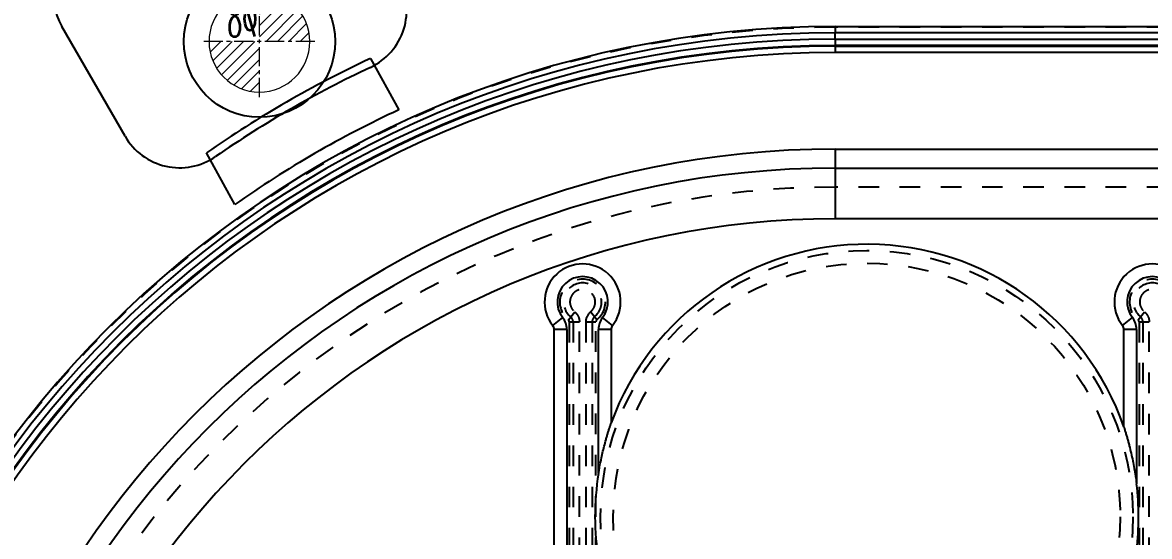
# Model space of a CAD drawing. Header units: millimetres. Extents: x -840 to 1682, y -9216 to -2117.
# Drawn here: x 237.3 to 326.7, y -4161.1 to -4120.4 of the extents above; entities that cross this region are included whole.
import ezdxf

# ---------------------------------------------------------------- set-up
doc = ezdxf.new("R2010")
doc.units = ezdxf.units.MM
doc.header["$LTSCALE"] = 16.335
doc.linetypes.add('CENTER', pattern=[0.6, 0.375, -0.075, 0.075, -0.075])
doc.linetypes.add('HIDDEN', pattern=[0.2, 0.1, -0.1])
doc.layers.get('0').update_dxf_attribs({"linetype": 'CONTINUOUS'})
doc.layers.add('DEFAULT_2', color=8, linetype='HIDDEN')
doc.layers.add('epin', color=13, linetype='CONTINUOUS', lineweight=9)
doc.styles.add('TXT05', font='txt.shx', dxfattribs={"width": 0.5, "bigfont": 'gbcbig.shx'})

# ---------------------------------------------------------------- blocks, each defined once
blk = doc.blocks.new('epin_ejp_8')
at = {"layer": 'epin'}
h = blk.add_hatch(dxfattribs=at)
h.set_pattern_fill('_ANSI31', color=123, scale=0.2, angle=90, style=0)
h.set_pattern_definition([(135, (790.4722, -3.5744), (-0.4490128, -0.4490128), [])])
h.paths.add_polyline_path([(0, 4, 0.414214), (-4, 0), (0, 0)])
h.paths.add_polyline_path([(4, 0), (0, 0), (0, -4, 0.414214)])
at = {"layer": 'epin', "color": 1, "linetype": 'CENTER', "ltscale": 0.248791}
for p, q in [((0, -4.4), (0, 4.4)), ((-4.4, 0), (4.4, 0))]:
    blk.add_line(p, q, dxfattribs=at)
at = {"layer": 'epin'}
blk.add_circle((0, 0), 4, dxfattribs=at)
at = {"layer": 'epin', "color": 6, "style": 'TXT05', "width": 0.5}
blk.add_text('%%c8', height=2.8, dxfattribs=at).set_placement((0.16, 0.4))
blk = doc.blocks.new('56')
at = {"layer": 'epin', "xscale": -1}
blk.add_blockref('epin_ejp_8', (-100.58, -2267.224), dxfattribs=at)

msp = doc.modelspace()

# ---------------------------------------------------------------- linework, layer by layer
at = {"color": 7, "linetype": 'Continuous'}
for p, q in [((245.438, -4129.424), (240.423, -4120.739)), ((301.749, -4120.738), (301.749, -4121.24)), ((301.749, -4120.738), (442.449, -4120.738)), ((442.449, -4121.24), (301.749, -4121.24)), ((301.749, -4121.741), (301.749, -4122.8)), ((301.749, -4121.741), (442.449, -4121.741)), ((442.449, -4122.243), (301.749, -4122.243)), ((301.749, -4122.298), (442.449, -4122.298)), ((264.899, -4123.263), (267.142, -4127.341)), ((442.449, -4122.8), (301.749, -4122.8)), ((254.148, -4134.842), (251.897, -4130.749)), ((301.749, -4130.442), (301.749, -4135.97)), ((301.749, -4130.442), (442.449, -4130.442)), ((301.749, -4131.95), (442.449, -4131.95)), ((442.449, -4135.97), (301.749, -4135.97)), ((279.357, -4144.424), (280.146, -4143.802)), ((284.095, -4144.424), (283.305, -4143.802)), ((324.543, -4144.424), (325.333, -4143.802)), ((279.464, -4178.281), (279.464, -4144.735)), ((280.469, -4144.735), (279.464, -4144.735)), ((280.469, -4144.735), (280.469, -4178.281)), ((282.982, -4156.154), (282.982, -4144.735)), ((283.987, -4144.735), (282.982, -4144.735)), ((283.987, -4144.735), (283.987, -4152.133)), ((324.651, -4152.453), (324.651, -4144.735)), ((325.656, -4144.735), (324.651, -4144.735)), ((325.656, -4144.735), (325.656, -4156.963))]:
    msp.add_line(p, q, dxfattribs=at)
msp.add_circle((256.099, -4121.925), 6)
for centre, radius, start, end in [((244.753, -4118.239), 5, 124.13843, 210), ((262.772, -4119.448), 5, 295.19436, 30), ((301.749, -4202.3), 81.562, 90, 180), ((301.749, -4202.3), 81.06, 90, 180), ((301.749, -4202.3), 80.559, 90, 180), ((301.749, -4202.3), 80.057, 90, 180), ((301.749, -4202.3), 80.001, 90, 180), ((301.749, -4202.3), 79.5, 90, 180), ((301.749, -4202.3), 87.205, 114.99677, 124.86623), ((301.749, -4202.3), 86.562, 115.19436, 124.59133), ((301.749, -4202.3), 82.562, 114.78228, 125.20855), ((249.768, -4126.924), 5, 210, 304.59133), ((301.749, -4202.3), 71.857, 90, 180), ((301.749, -4202.3), 70.35, 90, 180), ((301.749, -4202.3), 66.33, 90, 180), ((304.262, -4159.587), 21.602, 19.28489, 159.81272), ((281.726, -4142.559), 3.015, 321.78679, 218.21321), ((326.912, -4142.559), 3.015, 321.78679, 218.21321), ((281.726, -4142.559), 2.01, 321.78679, 218.21321), ((326.912, -4142.559), 2.01, 321.78679, 218.21321), ((278.962, -4144.735), 1.508, 0, 38.21321), ((284.489, -4144.735), 1.508, 141.78679, 180), ((324.149, -4144.735), 1.508, 0, 38.21321), ((278.962, -4144.735), 0.502, 360, 38.21321), ((284.489, -4144.735), 0.502, 141.78679, 180), ((324.149, -4144.735), 0.502, 360, 38.21321), ((304.262, -4159.587), 21.555, 170.83475, 189.16525), ((304.262, -4159.587), 21.555, 353.00793, 6.99207)]:
    msp.add_arc(centre, radius, start, end, dxfattribs=at)
for points, knots in [([(282.982, -4156.154), (283.041, -4155.787), (283.144, -4155.239), (283.306, -4154.514), (283.44, -4153.976), (283.561, -4153.534), (283.661, -4153.185), (283.738, -4152.929), (283.814, -4152.683), (283.877, -4152.486), (283.923, -4152.34), (283.954, -4152.248), (283.972, -4152.18), (283.987, -4152.145), (283.987, -4152.133)], [0, 0, 0, 0, 0.268835, 0.403048, 0.536792, 0.669437, 0.734935, 0.79942, 0.862152, 0.921482, 0.94869, 0.972788, 0.991317, 1, 1, 1, 1]), ([(324.651, -4152.453), (324.651, -4152.458), (324.656, -4152.472), (324.667, -4152.516), (324.691, -4152.592), (324.723, -4152.7), (324.774, -4152.867), (324.841, -4153.091), (324.922, -4153.369), (325.001, -4153.656), (325.105, -4154.046), (325.227, -4154.54), (325.359, -4155.14), (325.514, -4155.946), (325.606, -4156.555), (325.656, -4156.963)], [0, 0, 0, 0, 0.003083, 0.009558, 0.029485, 0.054714, 0.082718, 0.142945, 0.206018, 0.270524, 0.335844, 0.467771, 0.600522, 0.733601, 1, 1, 1, 1])]:
    msp.add_open_spline(points, degree=3, knots=knots, dxfattribs=at)
at = {"layer": 'DEFAULT_2', "color": 8, "linetype": 'HIDDEN'}
for p, q in [((442.449, -4120.795), (301.749, -4120.795)), ((301.749, -4121.741), (301.749, -4121.24)), ((442.449, -4133.457), (301.749, -4133.457)), ((280.595, -4143.971), (281.098, -4143.343)), ((282.856, -4143.971), (282.354, -4143.343)), ((325.782, -4143.971), (326.284, -4143.343)), ((280.67, -4144.128), (280.67, -4179.192)), ((280.67, -4144.128), (281.474, -4144.128)), ((280.972, -4144.128), (280.972, -4179.192)), ((281.474, -4179.192), (281.474, -4144.13)), ((281.977, -4144.128), (281.977, -4179.192)), ((281.977, -4144.128), (282.781, -4144.128)), ((282.479, -4144.128), (282.479, -4179.192)), ((282.781, -4179.18), (282.781, -4144.128)), ((325.857, -4144.128), (325.857, -4179.192)), ((325.857, -4144.128), (326.661, -4144.128)), ((326.159, -4144.128), (326.159, -4179.192)), ((326.661, -4179.192), (326.661, -4144.13))]:
    msp.add_line(p, q, dxfattribs=at)
for radius in [21.105, 20.1]:
    msp.add_circle((304.262, -4159.587), radius, dxfattribs=at)
for centre, radius, start, end in [((301.749, -4202.3), 81.505, 90, 180), ((301.749, -4202.3), 68.842, 90, 180), ((281.726, -4142.559), 1.809, 308.68219, 231.31781), ((281.726, -4142.559), 1.508, 308.68219, 231.31781), ((326.912, -4142.559), 1.809, 308.68219, 231.31781), ((326.912, -4142.559), 1.508, 308.68219, 231.31781), ((281.726, -4142.559), 1.005, 106.82092, 128.68219), ((326.912, -4142.559), 1.005, 106.82092, 128.68219), ((280.469, -4144.128), 0.201, 0, 51.31781), ((280.469, -4144.128), 0.502, 0, 51.31781), ((282.977, -4144.127), 1, 128.71054, 180.06844), ((282.982, -4144.128), 0.502, 128.68219, 180), ((282.982, -4144.128), 0.201, 128.68219, 180), ((325.656, -4144.128), 0.201, 0, 51.31781), ((325.656, -4144.128), 0.502, 0, 51.31781)]:
    msp.add_arc(centre, radius, start, end, dxfattribs=at)
for points, knots in [([(282.352, -4143.346), (282.441, -4143.274), (282.597, -4143.097), (282.772, -4142.667), (282.691, -4142.053), (282.232, -4141.637), (281.779, -4141.535), (281.545, -4141.563), (281.435, -4141.597)], [0, 0, 0, 0, 0.125847, 0.251946, 0.500004, 0.748069, 0.874162, 1, 1, 1, 1]), ([(327.538, -4143.346), (327.628, -4143.274), (327.784, -4143.097), (327.958, -4142.667), (327.878, -4142.053), (327.419, -4141.637), (326.966, -4141.535), (326.732, -4141.563), (326.622, -4141.597)], [0, 0, 0, 0, 0.125847, 0.251946, 0.500004, 0.748069, 0.874162, 1, 1, 1, 1]), ([(281.098, -4141.774), (280.981, -4141.868), (280.787, -4142.112), (280.686, -4142.565), (280.792, -4143.017), (280.989, -4143.258), (281.106, -4143.352)], [0, 0, 0, 0, 0.250023, 0.499961, 0.749909, 1, 1, 1, 1]), ([(326.284, -4141.774), (326.167, -4141.868), (325.973, -4142.112), (325.873, -4142.565), (325.979, -4143.017), (326.175, -4143.258), (326.292, -4143.352)], [0, 0, 0, 0, 0.250023, 0.499961, 0.749909, 1, 1, 1, 1]), ([(281.106, -4143.352), (281.22, -4143.444), (281.409, -4143.684), (281.474, -4143.983), (281.474, -4144.13)], [0, 0, 0, 0, 0.499875, 1, 1, 1, 1]), ([(326.292, -4143.352), (326.407, -4143.444), (326.596, -4143.684), (326.661, -4143.983), (326.661, -4144.13)], [0, 0, 0, 0, 0.499875, 1, 1, 1, 1])]:
    msp.add_open_spline(points, degree=3, knots=knots, dxfattribs=at)

# ---------------------------------------------------------------- block references
msp.add_blockref('56', (356.679, -1854.701))

doc.saveas('drawing.dxf')
